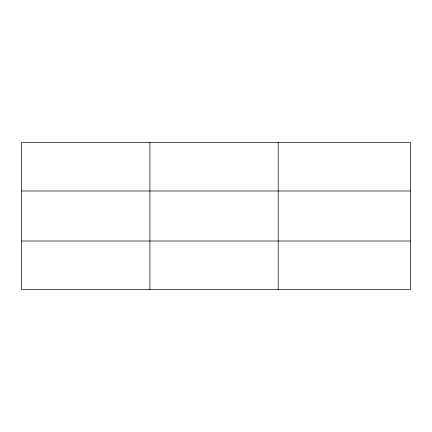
<?xml version="1.0" encoding="UTF-8"?>
<svg xmlns="http://www.w3.org/2000/svg" width="432" height="432" viewBox="0 0 432 432"><rect width="100%" height="100%" fill="white"/><g stroke="black" fill="none" stroke-linecap="round" stroke-linejoin="round"><path stroke-width="0.65" d="M149.904 142.43L149.904 289.57M278.208 142.43L278.208 289.57M410.4 190.987L410.4 142.43L21.6 142.43L21.6 289.57L410.4 289.57L410.4 190.987L21.6 190.987M21.6 241.013L410.4 241.013"/></g></svg>
